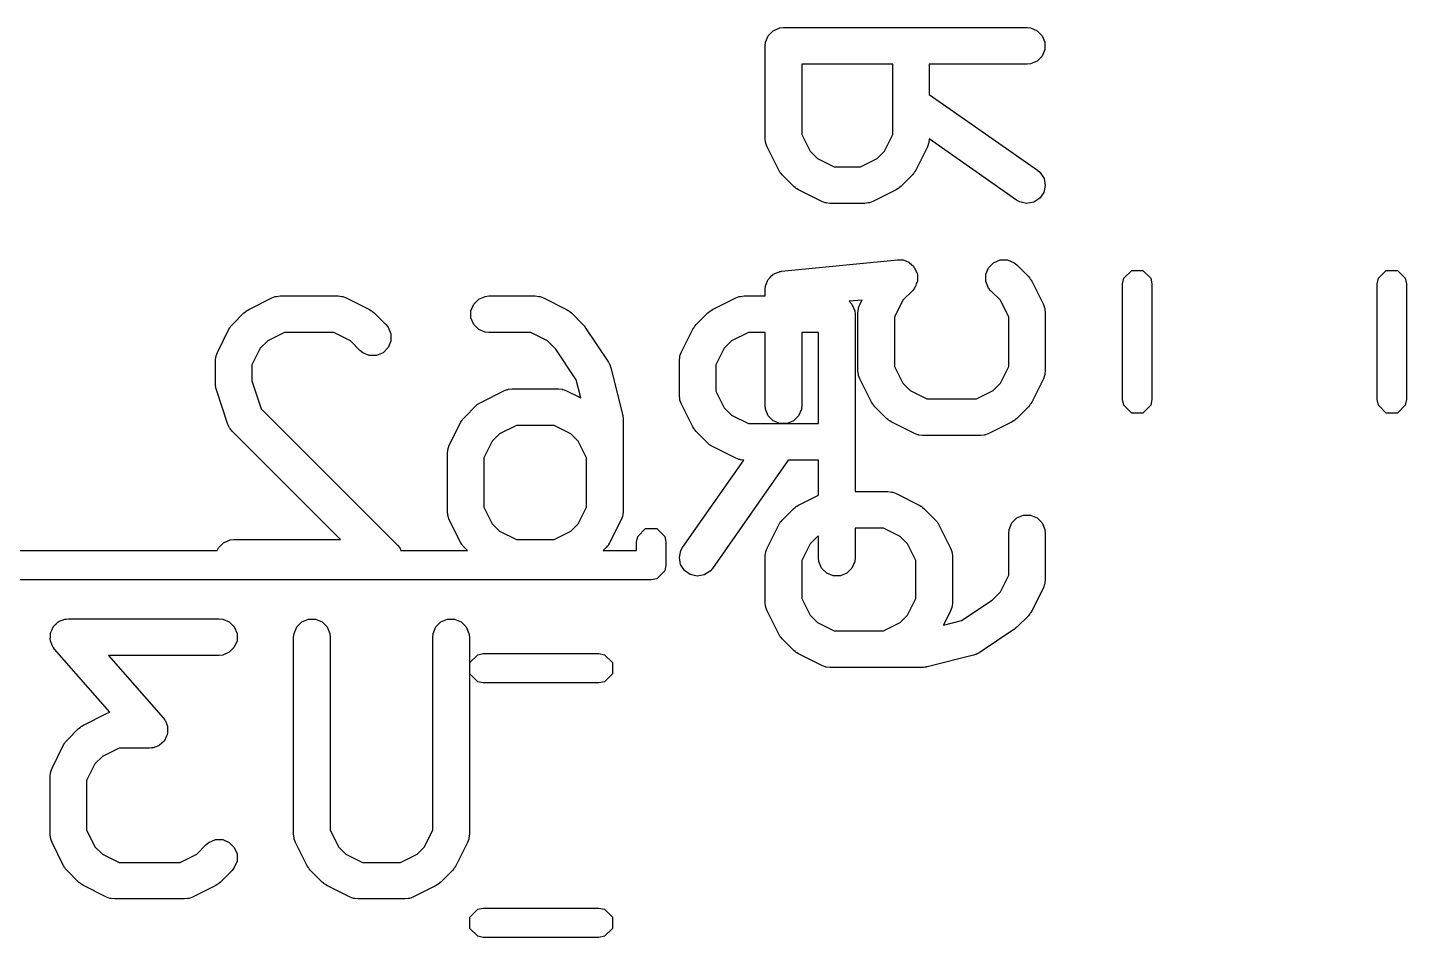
# Model space of a CAD drawing. Extents: x 3.99 to 8.09, y -5.39 to -1.7.
# Drawn here: x 5.8888 to 6.1116, y -2.8536 to -2.7066 of the extents above; entities that cross this region are included whole.
import ezdxf

# ---------------------------------------------------------------- set-up
doc = ezdxf.new("R2010")
doc.units = 0
doc.header["$MEASUREMENT"] = 0
doc.layers.add('BLACK', color=7, linetype='CONTINUOUS')

msp = doc.modelspace()

# ---------------------------------------------------------------- linework, layer by layer
at = {"layer": 'BLACK', "linetype": 'CONTINUOUS'}
for p, q in [((6.00804, -2.70899), (6.00848, -2.70793)), ((6.00848, -2.70793), (6.00929, -2.70712)), ((6.00929, -2.70712), (6.01036, -2.70667)), ((6.01036, -2.70667), (6.01093, -2.70662)), ((6.01093, -2.70662), (6.0503, -2.70662)), ((6.0503, -2.70662), (6.05088, -2.70667)), ((6.05088, -2.70667), (6.05194, -2.70712)), ((6.05194, -2.70712), (6.05276, -2.70793)), ((6.05276, -2.70793), (6.0532, -2.70899)), ((6.00798, -2.70957), (6.00804, -2.70899)), ((6.00798, -2.72457), (6.00798, -2.70957)), ((6.0532, -2.71015), (6.05276, -2.71121)), ((6.0532, -2.70899), (6.0532, -2.71015)), ((6.05194, -2.71203), (6.05088, -2.71247)), ((6.05276, -2.71121), (6.05194, -2.71203)), ((6.0286, -2.71252), (6.01389, -2.71252)), ((6.01389, -2.71252), (6.01389, -2.72387)), ((6.0286, -2.72387), (6.0286, -2.71252)), ((6.0503, -2.71252), (6.03451, -2.71252)), ((6.03451, -2.71252), (6.03451, -2.71741)), ((6.05088, -2.71247), (6.0503, -2.71252)), ((6.03451, -2.71741), (6.052, -2.72965)), ((6.00804, -2.72514), (6.00798, -2.72457)), ((6.00808, -2.72524), (6.00804, -2.72514)), ((6.00809, -2.72535), (6.00808, -2.72524)), ((6.00829, -2.72589), (6.00809, -2.72535)), ((6.01389, -2.72387), (6.01524, -2.72657)), ((6.02726, -2.72657), (6.0286, -2.72387)), ((6.0344, -2.72535), (6.0342, -2.72589)), ((6.03441, -2.72524), (6.0344, -2.72535)), ((6.03445, -2.72514), (6.03441, -2.72524)), ((6.03451, -2.72461), (6.03445, -2.72514)), ((6.04861, -2.73449), (6.03451, -2.72461)), ((6.01017, -2.72964), (6.00829, -2.72589)), ((6.01524, -2.72657), (6.01643, -2.72777)), ((6.01643, -2.72777), (6.01913, -2.72911)), ((6.02336, -2.72911), (6.02606, -2.72777)), ((6.02606, -2.72777), (6.02726, -2.72657)), ((6.0342, -2.72589), (6.03232, -2.72964)), ((6.01032, -2.72989), (6.01017, -2.72964)), ((6.01035, -2.72996), (6.01032, -2.72989)), ((6.01042, -2.73004), (6.01035, -2.72996)), ((6.01048, -2.73013), (6.01042, -2.73004)), ((6.01054, -2.73018), (6.01048, -2.73013)), ((6.01072, -2.73041), (6.01054, -2.73018)), ((6.01913, -2.72911), (6.02336, -2.72911)), ((6.03196, -2.73018), (6.03177, -2.73041)), ((6.03201, -2.73013), (6.03196, -2.73018)), ((6.03207, -2.73004), (6.03201, -2.73013)), ((6.03214, -2.72996), (6.03207, -2.73004)), ((6.03217, -2.72989), (6.03214, -2.72996)), ((6.03232, -2.72964), (6.03217, -2.72989)), ((6.052, -2.72965), (6.05244, -2.73003)), ((6.05244, -2.73003), (6.05306, -2.731)), ((6.0126, -2.73228), (6.01072, -2.73041)), ((6.01282, -2.73247), (6.0126, -2.73228)), ((6.01287, -2.73253), (6.01282, -2.73247)), ((6.02967, -2.73247), (6.02962, -2.73253)), ((6.0299, -2.73228), (6.02967, -2.73247)), ((6.03177, -2.73041), (6.0299, -2.73228)), ((6.05326, -2.73213), (6.05301, -2.73326)), ((6.05306, -2.731), (6.05326, -2.73213)), ((6.01296, -2.73258), (6.01287, -2.73253)), ((6.01304, -2.73265), (6.01296, -2.73258)), ((6.01312, -2.73268), (6.01304, -2.73265)), ((6.01336, -2.73283), (6.01312, -2.73268)), ((6.01711, -2.73471), (6.01336, -2.73283)), ((6.01765, -2.73492), (6.01711, -2.73471)), ((6.02538, -2.73471), (6.02484, -2.73492)), ((6.02913, -2.73283), (6.02538, -2.73471)), ((6.02938, -2.73268), (6.02913, -2.73283)), ((6.02945, -2.73265), (6.02938, -2.73268)), ((6.02953, -2.73258), (6.02945, -2.73265)), ((6.02962, -2.73253), (6.02953, -2.73258)), ((6.04912, -2.73477), (6.04861, -2.73449)), ((6.05235, -2.7342), (6.05138, -2.73482)), ((6.05301, -2.73326), (6.05235, -2.7342)), ((6.01776, -2.73492), (6.01765, -2.73492)), ((6.01786, -2.73496), (6.01776, -2.73492)), ((6.01843, -2.73502), (6.01786, -2.73496)), ((6.02406, -2.73502), (6.01843, -2.73502)), ((6.02463, -2.73496), (6.02406, -2.73502)), ((6.02473, -2.73492), (6.02463, -2.73496)), ((6.02484, -2.73492), (6.02473, -2.73492)), ((6.05024, -2.73502), (6.04912, -2.73477)), ((6.05138, -2.73482), (6.05024, -2.73502)), ((6.01064, -2.746), (6.02939, -2.74413)), ((6.02939, -2.74413), (6.02997, -2.74413)), ((6.02997, -2.74413), (6.03011, -2.74417)), ((6.03011, -2.74417), (6.03026, -2.74417)), ((6.03026, -2.74417), (6.03066, -2.74433)), ((6.03066, -2.74433), (6.03107, -2.74446)), ((6.03107, -2.74446), (6.03119, -2.74455)), ((6.03119, -2.74455), (6.03132, -2.74461)), ((6.03132, -2.74461), (6.03163, -2.74492)), ((6.03163, -2.74492), (6.03196, -2.74519)), ((6.03196, -2.74519), (6.03203, -2.74532)), ((6.03203, -2.74532), (6.03214, -2.74543)), ((6.03214, -2.74543), (6.0323, -2.74582)), ((6.0323, -2.74582), (6.03251, -2.7462)), ((6.04366, -2.74649), (6.0441, -2.74543)), ((6.0441, -2.74543), (6.04491, -2.74461)), ((6.04491, -2.74461), (6.04598, -2.74417)), ((6.04598, -2.74417), (6.04713, -2.74417)), ((6.04713, -2.74417), (6.0482, -2.74461)), ((6.0482, -2.74461), (6.04864, -2.74498)), ((6.04864, -2.74498), (6.05052, -2.74685)), ((6.06594, -2.74713), (6.06722, -2.74585)), ((6.06722, -2.74585), (6.06903, -2.74585)), ((6.06903, -2.74585), (6.07031, -2.74713)), ((6.10709, -2.74713), (6.10836, -2.74585)), ((6.10836, -2.74585), (6.11017, -2.74585)), ((6.11017, -2.74585), (6.11145, -2.74713)), ((6.00804, -2.74836), (6.0082, -2.74797)), ((6.0082, -2.74797), (6.00833, -2.74755)), ((6.00833, -2.74755), (6.00842, -2.74744)), ((6.00842, -2.74744), (6.00848, -2.7473)), ((6.00848, -2.7473), (6.00878, -2.74699)), ((6.00878, -2.74699), (6.00906, -2.74666)), ((6.00906, -2.74666), (6.00919, -2.74659)), ((6.00919, -2.74659), (6.00929, -2.74649)), ((6.00929, -2.74649), (6.00969, -2.74632)), ((6.00969, -2.74632), (6.01007, -2.74612)), ((6.01007, -2.74612), (6.01029, -2.74607)), ((6.01029, -2.74607), (6.01036, -2.74604)), ((6.01036, -2.74604), (6.01043, -2.74604)), ((6.01043, -2.74604), (6.01064, -2.746)), ((6.03241, -2.74804), (6.03229, -2.74845)), ((6.03258, -2.74764), (6.03241, -2.74804)), ((6.03251, -2.7462), (6.03252, -2.74635)), ((6.03252, -2.74635), (6.03258, -2.74649)), ((6.03258, -2.74649), (6.03258, -2.74692)), ((6.03258, -2.74692), (6.03262, -2.74735)), ((6.03262, -2.74735), (6.03258, -2.74749)), ((6.03258, -2.74749), (6.03258, -2.74764)), ((6.04366, -2.74764), (6.04366, -2.74649)), ((6.0441, -2.74871), (6.04366, -2.74764)), ((6.05052, -2.74685), (6.0507, -2.74708)), ((6.0507, -2.74708), (6.05076, -2.74713)), ((6.05076, -2.74713), (6.05082, -2.74722)), ((6.05082, -2.74722), (6.05088, -2.7473)), ((6.05088, -2.7473), (6.05091, -2.74737)), ((6.05091, -2.74737), (6.05107, -2.74762)), ((6.05107, -2.74762), (6.05295, -2.75137)), ((6.06576, -2.74804), (6.06594, -2.74713)), ((6.06576, -2.76672), (6.06576, -2.74804)), ((6.07031, -2.74713), (6.07049, -2.74804)), ((6.07049, -2.74804), (6.07049, -2.76672)), ((6.10691, -2.74804), (6.10709, -2.74713)), ((6.10691, -2.76672), (6.10691, -2.74804)), ((6.11145, -2.74713), (6.11163, -2.74804)), ((6.11163, -2.74804), (6.11163, -2.76672)), ((5.9245, -2.75218), (5.92825, -2.7503)), ((5.92825, -2.7503), (5.92879, -2.7501)), ((5.92879, -2.7501), (5.9289, -2.75009)), ((5.9289, -2.75009), (5.92899, -2.75005)), ((5.92899, -2.75005), (5.92957, -2.74999)), ((5.92957, -2.74999), (5.93894, -2.74999)), ((5.93894, -2.74999), (5.93952, -2.75005)), ((5.93952, -2.75005), (5.93962, -2.75009)), ((5.93962, -2.75009), (5.93972, -2.7501)), ((5.93972, -2.7501), (5.94026, -2.7503)), ((5.94026, -2.7503), (5.94401, -2.75218)), ((5.96168, -2.75049), (5.96274, -2.75005)), ((5.96274, -2.75005), (5.96332, -2.74999)), ((5.96332, -2.74999), (5.97081, -2.74999)), ((5.97081, -2.74999), (5.97139, -2.75005)), ((5.97139, -2.75005), (5.97149, -2.75009)), ((5.97149, -2.75009), (5.97159, -2.7501)), ((5.97159, -2.7501), (5.97214, -2.7503)), ((5.97214, -2.7503), (5.97588, -2.75218)), ((5.99949, -2.75218), (6.00324, -2.7503)), ((6.00324, -2.7503), (6.00378, -2.7501)), ((6.00378, -2.7501), (6.00389, -2.75009)), ((6.00389, -2.75009), (6.00398, -2.75005)), ((6.00398, -2.75005), (6.00456, -2.74999)), ((6.00456, -2.74999), (6.00798, -2.74999)), ((6.00798, -2.74894), (6.008, -2.74873)), ((6.00798, -2.74999), (6.00798, -2.74894)), ((6.008, -2.74866), (6.00802, -2.74859)), ((6.008, -2.74873), (6.008, -2.74866)), ((6.00802, -2.74859), (6.00804, -2.74836)), ((6.03177, -2.74915), (6.03023, -2.75069)), ((6.03214, -2.74871), (6.03177, -2.74915)), ((6.03219, -2.74857), (6.03214, -2.74871)), ((6.03229, -2.74845), (6.03219, -2.74857)), ((6.04447, -2.74915), (6.0441, -2.74871)), ((6.046, -2.75069), (6.04447, -2.74915)), ((5.92373, -2.75273), (5.92396, -2.75255)), ((5.92396, -2.75255), (5.92401, -2.75249)), ((5.92401, -2.75249), (5.9241, -2.75243)), ((5.9241, -2.75243), (5.92418, -2.75237)), ((5.92418, -2.75237), (5.92425, -2.75234)), ((5.92425, -2.75234), (5.9245, -2.75218)), ((5.94401, -2.75218), (5.94426, -2.75234)), ((5.94426, -2.75234), (5.94433, -2.75237)), ((5.94433, -2.75237), (5.94441, -2.75243)), ((5.94441, -2.75243), (5.9445, -2.75249)), ((5.9445, -2.75249), (5.94455, -2.75255)), ((5.94455, -2.75255), (5.94478, -2.75273)), ((5.96042, -2.75237), (5.96086, -2.75131)), ((5.96042, -2.75352), (5.96042, -2.75237)), ((5.96086, -2.75131), (5.96168, -2.75049)), ((5.97588, -2.75218), (5.97613, -2.75234)), ((5.97613, -2.75234), (5.9762, -2.75237)), ((5.9762, -2.75237), (5.97629, -2.75243)), ((5.97629, -2.75243), (5.97637, -2.75249)), ((5.97637, -2.75249), (5.97643, -2.75255)), ((5.97643, -2.75255), (5.97665, -2.75273)), ((5.99872, -2.75273), (5.99895, -2.75255)), ((5.99895, -2.75255), (5.999, -2.75249)), ((5.999, -2.75249), (5.99909, -2.75243)), ((5.99909, -2.75243), (5.99917, -2.75237)), ((5.99917, -2.75237), (5.99924, -2.75234)), ((5.99924, -2.75234), (5.99949, -2.75218)), ((6.02366, -2.75064), (6.02155, -2.75085)), ((6.02155, -2.75085), (6.02201, -2.75131)), ((6.02201, -2.75131), (6.02245, -2.75237)), ((6.02245, -2.75237), (6.02251, -2.75295)), ((6.02298, -2.75269), (6.02304, -2.75211)), ((6.02304, -2.75211), (6.02308, -2.75202)), ((6.02308, -2.75191), (6.02329, -2.75137)), ((6.02308, -2.75202), (6.02308, -2.75191)), ((6.02329, -2.75137), (6.02366, -2.75064)), ((6.03023, -2.75069), (6.02889, -2.75339)), ((6.04735, -2.75339), (6.046, -2.75069)), ((6.05295, -2.75137), (6.05315, -2.75191)), ((6.05315, -2.75191), (6.05316, -2.75202)), ((6.05316, -2.75202), (6.0532, -2.75211)), ((6.0532, -2.75211), (6.05326, -2.75269)), ((5.92167, -2.75483), (5.92186, -2.75461)), ((5.92186, -2.75461), (5.92373, -2.75273)), ((5.94478, -2.75273), (5.94666, -2.75461)), ((5.94666, -2.75461), (5.94702, -2.75505)), ((5.96086, -2.75459), (5.96042, -2.75352)), ((5.96168, -2.7554), (5.96086, -2.75459)), ((5.97665, -2.75273), (5.97853, -2.75461)), ((5.97853, -2.75461), (5.97853, -2.75461)), ((5.97853, -2.75461), (5.97853, -2.75461)), ((5.97853, -2.75461), (5.97872, -2.75484)), ((5.99666, -2.75483), (5.99685, -2.75461)), ((5.99685, -2.75461), (5.99872, -2.75273)), ((6.02251, -2.75295), (6.02251, -2.78161)), ((6.02298, -2.76206), (6.02298, -2.75269)), ((6.02889, -2.75339), (6.02889, -2.76137)), ((6.04735, -2.76137), (6.04735, -2.75339)), ((6.05326, -2.75269), (6.05326, -2.76206)), ((5.91943, -2.75912), (5.9213, -2.75537)), ((5.9213, -2.75537), (5.92146, -2.75513)), ((5.92146, -2.75513), (5.92149, -2.75505)), ((5.92149, -2.75505), (5.92156, -2.75497)), ((5.92156, -2.75497), (5.92161, -2.75488)), ((5.92161, -2.75488), (5.92167, -2.75483)), ((5.93027, -2.7559), (5.92757, -2.75725)), ((5.93825, -2.7559), (5.93027, -2.7559)), ((5.94094, -2.75725), (5.93825, -2.7559)), ((5.94702, -2.75505), (5.94746, -2.75612)), ((5.94746, -2.75612), (5.94746, -2.75727)), ((5.96274, -2.75584), (5.96168, -2.7554)), ((5.96332, -2.7559), (5.96274, -2.75584)), ((5.97012, -2.7559), (5.96332, -2.7559)), ((5.97281, -2.75725), (5.97012, -2.7559)), ((5.97872, -2.75484), (5.97889, -2.75505)), ((5.97889, -2.75505), (5.97889, -2.75506)), ((5.97889, -2.75506), (5.9789, -2.75506)), ((5.9789, -2.75506), (5.98265, -2.76068)), ((5.99442, -2.75912), (5.9963, -2.75537)), ((5.9963, -2.75537), (5.99645, -2.75513)), ((5.99645, -2.75513), (5.99648, -2.75505)), ((5.99648, -2.75505), (5.99655, -2.75497)), ((5.99655, -2.75497), (5.9966, -2.75488)), ((5.9966, -2.75488), (5.99666, -2.75483)), ((6.00526, -2.7559), (6.00256, -2.75725)), ((6.00798, -2.7559), (6.00526, -2.7559)), ((6.00798, -2.76769), (6.00798, -2.7559)), ((6.01661, -2.7559), (6.01389, -2.7559)), ((6.01389, -2.7559), (6.01389, -2.76769)), ((6.01661, -2.77062), (6.01661, -2.7559)), ((5.91922, -2.75966), (5.91943, -2.75912)), ((5.92637, -2.75844), (5.92502, -2.76114)), ((5.92757, -2.75725), (5.92637, -2.75844)), ((5.94248, -2.75878), (5.94094, -2.75725)), ((5.94293, -2.75915), (5.94248, -2.75878)), ((5.94399, -2.75959), (5.94293, -2.75915)), ((5.94621, -2.75915), (5.94514, -2.75959)), ((5.94702, -2.75834), (5.94621, -2.75915)), ((5.94746, -2.75727), (5.94702, -2.75834)), ((5.97414, -2.75858), (5.97281, -2.75725)), ((5.97745, -2.76353), (5.97414, -2.75858)), ((5.99421, -2.75966), (5.99442, -2.75912)), ((6.00136, -2.75844), (6.00001, -2.76114)), ((6.00256, -2.75725), (6.00136, -2.75844)), ((5.91912, -2.76044), (5.91917, -2.75987)), ((5.91912, -2.76419), (5.91912, -2.76044)), ((5.91917, -2.75987), (5.91922, -2.75977)), ((5.91922, -2.75977), (5.91922, -2.75966)), ((5.92502, -2.76114), (5.92502, -2.76372)), ((5.94514, -2.75959), (5.94399, -2.75959)), ((5.98265, -2.76068), (5.98281, -2.761)), ((5.98281, -2.761), (5.98286, -2.76106)), ((5.98286, -2.76106), (5.98288, -2.76113)), ((5.98288, -2.76113), (5.98292, -2.76119)), ((5.98292, -2.76119), (5.98293, -2.76126)), ((5.98293, -2.76126), (5.98305, -2.7616)), ((5.99411, -2.76044), (5.99417, -2.75987)), ((5.99411, -2.76607), (5.99411, -2.76044)), ((5.99417, -2.75987), (5.99421, -2.75977)), ((5.99421, -2.75977), (5.99421, -2.75966)), ((6.00001, -2.76114), (6.00001, -2.76537)), ((6.02889, -2.76137), (6.03023, -2.76406)), ((6.046, -2.76406), (6.04735, -2.76137)), ((5.97818, -2.76645), (5.97745, -2.76353)), ((5.98305, -2.7616), (5.98493, -2.7691)), ((6.02304, -2.76264), (6.02298, -2.76206)), ((6.02308, -2.76274), (6.02304, -2.76264)), ((6.02308, -2.76284), (6.02308, -2.76274)), ((6.02329, -2.76338), (6.02308, -2.76284)), ((6.02517, -2.76713), (6.02329, -2.76338)), ((6.05295, -2.76338), (6.05107, -2.76713)), ((6.05315, -2.76284), (6.05295, -2.76338)), ((6.05316, -2.76274), (6.05315, -2.76284)), ((6.0532, -2.76264), (6.05316, -2.76274)), ((6.05326, -2.76206), (6.0532, -2.76264)), ((5.91915, -2.76449), (5.91912, -2.76419)), ((5.91914, -2.76456), (5.91915, -2.76449)), ((5.91916, -2.76467), (5.91914, -2.76456)), ((5.91917, -2.76477), (5.91916, -2.76467)), ((5.9192, -2.76484), (5.91917, -2.76477)), ((5.91927, -2.76513), (5.9192, -2.76484)), ((5.92114, -2.77075), (5.91927, -2.76513)), ((5.92502, -2.76372), (5.92653, -2.76822)), ((5.96199, -2.76718), (5.96574, -2.7653)), ((5.96574, -2.7653), (5.96629, -2.7651)), ((5.96629, -2.7651), (5.96639, -2.76509)), ((5.96639, -2.76509), (5.96649, -2.76505)), ((5.96649, -2.76505), (5.96707, -2.76499)), ((5.96707, -2.76499), (5.97456, -2.76499)), ((5.97456, -2.76499), (5.97514, -2.76505)), ((5.97514, -2.76505), (5.97524, -2.76509)), ((5.97524, -2.76509), (5.97534, -2.7651)), ((5.97534, -2.7651), (5.97588, -2.7653)), ((5.97588, -2.7653), (5.97818, -2.76645)), ((6.00001, -2.76537), (6.00136, -2.76807)), ((6.03023, -2.76406), (6.03143, -2.76526)), ((6.03143, -2.76526), (6.03413, -2.76661)), ((6.04211, -2.76661), (6.04481, -2.76526)), ((6.04481, -2.76526), (6.046, -2.76406)), ((5.95935, -2.76961), (5.96123, -2.76773)), ((5.96123, -2.76773), (5.96145, -2.76754)), ((5.96145, -2.76754), (5.96151, -2.76749)), ((5.96151, -2.76749), (5.96159, -2.76743)), ((5.96159, -2.76743), (5.96168, -2.76736)), ((5.96168, -2.76736), (5.96175, -2.76733)), ((5.96175, -2.76733), (5.96199, -2.76718)), ((5.99417, -2.76665), (5.99411, -2.76607)), ((5.99421, -2.76674), (5.99417, -2.76665)), ((5.99421, -2.76685), (5.99421, -2.76674)), ((5.99442, -2.76739), (5.99421, -2.76685)), ((5.9963, -2.77114), (5.99442, -2.76739)), ((6.00136, -2.76807), (6.00256, -2.76927)), ((6.00804, -2.76826), (6.00798, -2.76769)), ((6.01389, -2.76769), (6.01383, -2.76826)), ((6.02532, -2.76738), (6.02517, -2.76713)), ((6.02535, -2.76745), (6.02532, -2.76738)), ((6.02542, -2.76753), (6.02535, -2.76745)), ((6.02547, -2.76762), (6.02542, -2.76753)), ((6.02553, -2.76768), (6.02547, -2.76762)), ((6.02572, -2.7679), (6.02553, -2.76768)), ((6.02759, -2.76978), (6.02572, -2.7679)), ((6.03413, -2.76661), (6.04211, -2.76661)), ((6.05052, -2.7679), (6.04864, -2.76978)), ((6.0507, -2.76768), (6.05052, -2.7679)), ((6.05076, -2.76762), (6.0507, -2.76768)), ((6.05082, -2.76753), (6.05076, -2.76762)), ((6.05088, -2.76745), (6.05082, -2.76753)), ((6.05091, -2.76738), (6.05088, -2.76745)), ((6.05107, -2.76713), (6.05091, -2.76738)), ((6.06594, -2.76762), (6.06576, -2.76672)), ((6.06722, -2.7689), (6.06594, -2.76762)), ((6.07031, -2.76762), (6.06903, -2.7689)), ((6.07049, -2.76672), (6.07031, -2.76762)), ((6.10709, -2.76762), (6.10691, -2.76672)), ((6.10836, -2.7689), (6.10709, -2.76762)), ((6.11145, -2.76762), (6.11017, -2.7689)), ((6.11163, -2.76672), (6.11145, -2.76762)), ((5.92653, -2.76822), (5.94853, -2.79023)), ((5.95692, -2.77412), (5.9588, -2.77037)), ((5.9588, -2.77037), (5.95896, -2.77012)), ((5.95896, -2.77012), (5.95899, -2.77005)), ((5.95899, -2.77005), (5.95905, -2.76997)), ((5.95905, -2.76997), (5.95911, -2.76988)), ((5.95911, -2.76988), (5.95917, -2.76983)), ((5.95917, -2.76983), (5.95935, -2.76961)), ((5.98493, -2.7691), (5.98494, -2.7692)), ((5.98494, -2.7692), (5.98496, -2.76924)), ((5.98496, -2.76924), (5.98498, -2.76946)), ((5.98498, -2.76946), (5.98501, -2.76967)), ((5.98501, -2.76967), (5.98501, -2.76972)), ((5.98501, -2.76972), (5.98502, -2.76982)), ((5.98502, -2.76982), (5.98502, -2.78482)), ((6.00256, -2.76927), (6.00526, -2.77062)), ((6.00848, -2.76933), (6.00804, -2.76826)), ((6.00929, -2.77014), (6.00848, -2.76933)), ((6.01036, -2.77058), (6.00929, -2.77014)), ((6.01257, -2.77014), (6.01151, -2.77058)), ((6.01339, -2.76933), (6.01257, -2.77014)), ((6.01383, -2.76826), (6.01339, -2.76933)), ((6.02782, -2.76996), (6.02759, -2.76978)), ((6.02787, -2.77002), (6.02782, -2.76996)), ((6.02796, -2.77008), (6.02787, -2.77002)), ((6.02804, -2.77014), (6.02796, -2.77008)), ((6.02811, -2.77017), (6.02804, -2.77014)), ((6.02836, -2.77033), (6.02811, -2.77017)), ((6.03211, -2.7722), (6.02836, -2.77033)), ((6.04788, -2.77033), (6.04413, -2.7722)), ((6.04812, -2.77017), (6.04788, -2.77033)), ((6.0482, -2.77014), (6.04812, -2.77017)), ((6.04828, -2.77008), (6.0482, -2.77014)), ((6.04837, -2.77002), (6.04828, -2.77008)), ((6.04842, -2.76996), (6.04837, -2.77002)), ((6.04864, -2.76978), (6.04842, -2.76996)), ((6.06903, -2.7689), (6.06722, -2.7689)), ((6.11017, -2.7689), (6.10836, -2.7689)), ((5.92138, -2.77128), (5.92114, -2.77075)), ((5.92145, -2.77136), (5.92138, -2.77128)), ((5.92149, -2.77146), (5.92145, -2.77136)), ((5.92186, -2.77191), (5.92149, -2.77146)), ((5.93931, -2.78936), (5.92186, -2.77191)), ((5.96506, -2.77225), (5.96387, -2.77344)), ((5.96776, -2.7709), (5.96506, -2.77225)), ((5.97387, -2.7709), (5.96776, -2.7709)), ((5.97656, -2.77225), (5.97387, -2.7709)), ((5.97776, -2.77344), (5.97656, -2.77225)), ((5.99645, -2.77139), (5.9963, -2.77114)), ((5.99648, -2.77146), (5.99645, -2.77139)), ((5.99655, -2.77154), (5.99648, -2.77146)), ((5.9966, -2.77163), (5.99655, -2.77154)), ((5.99666, -2.77168), (5.9966, -2.77163)), ((5.99685, -2.77191), (5.99666, -2.77168)), ((5.99872, -2.77378), (5.99685, -2.77191)), ((6.00526, -2.77062), (6.01661, -2.77062)), ((6.01151, -2.77058), (6.01036, -2.77058)), ((6.03265, -2.77241), (6.03211, -2.7722)), ((6.03276, -2.77242), (6.03265, -2.77241)), ((6.03286, -2.77246), (6.03276, -2.77242)), ((6.03343, -2.77252), (6.03286, -2.77246)), ((6.04281, -2.77252), (6.03343, -2.77252)), ((6.04338, -2.77246), (6.04281, -2.77252)), ((6.04348, -2.77242), (6.04338, -2.77246)), ((6.04359, -2.77241), (6.04348, -2.77242)), ((6.04413, -2.7722), (6.04359, -2.77241)), ((5.95667, -2.77487), (5.95671, -2.77477)), ((5.95671, -2.77477), (5.95672, -2.77466)), ((5.95672, -2.77466), (5.95692, -2.77412)), ((5.96387, -2.77344), (5.96252, -2.77614)), ((5.97911, -2.77614), (5.97776, -2.77344)), ((5.99895, -2.77397), (5.99872, -2.77378)), ((5.999, -2.77403), (5.99895, -2.77397)), ((5.99909, -2.77408), (5.999, -2.77403)), ((5.99917, -2.77415), (5.99909, -2.77408)), ((5.99924, -2.77418), (5.99917, -2.77415)), ((5.99949, -2.77433), (5.99924, -2.77418)), ((6.00324, -2.77621), (5.99949, -2.77433)), ((5.95661, -2.77544), (5.95667, -2.77487)), ((5.95661, -2.78482), (5.95661, -2.77544)), ((5.96252, -2.77614), (5.96252, -2.78412)), ((5.97911, -2.78412), (5.97911, -2.77614)), ((5.99464, -2.79062), (6.00452, -2.77652)), ((6.01172, -2.77652), (5.99948, -2.79401)), ((6.00378, -2.77642), (6.00324, -2.77621)), ((6.00389, -2.77642), (6.00378, -2.77642)), ((6.00398, -2.77646), (6.00389, -2.77642)), ((6.00452, -2.77652), (6.00398, -2.77646)), ((6.01661, -2.77652), (6.01172, -2.77652)), ((6.01661, -2.78217), (6.01661, -2.77652)), ((6.01336, -2.78379), (6.01661, -2.78217)), ((6.02251, -2.78161), (6.02781, -2.78161)), ((6.02781, -2.78161), (6.02838, -2.78167)), ((6.02838, -2.78167), (6.02848, -2.78171)), ((6.02848, -2.78171), (6.02859, -2.78171)), ((6.02859, -2.78171), (6.02913, -2.78192)), ((6.02913, -2.78192), (6.03288, -2.78379)), ((5.95667, -2.78539), (5.95661, -2.78482)), ((5.95671, -2.78549), (5.95667, -2.78539)), ((5.95672, -2.7856), (5.95671, -2.78549)), ((5.95692, -2.78614), (5.95672, -2.7856)), ((5.96252, -2.78412), (5.96387, -2.78682)), ((5.97776, -2.78682), (5.97911, -2.78412)), ((5.98491, -2.7856), (5.9847, -2.78614)), ((5.98492, -2.78549), (5.98491, -2.7856)), ((5.98496, -2.78539), (5.98492, -2.78549)), ((5.98502, -2.78482), (5.98496, -2.78539)), ((6.01072, -2.78622), (6.0126, -2.78435)), ((6.0126, -2.78435), (6.01282, -2.78416)), ((6.01282, -2.78416), (6.01287, -2.7841)), ((6.01287, -2.7841), (6.01296, -2.78405)), ((6.01296, -2.78405), (6.01304, -2.78398)), ((6.01304, -2.78398), (6.01312, -2.78395)), ((6.01312, -2.78395), (6.01336, -2.78379)), ((6.03288, -2.78379), (6.03313, -2.78395)), ((6.03313, -2.78395), (6.0332, -2.78398)), ((6.0332, -2.78398), (6.03328, -2.78405)), ((6.03328, -2.78405), (6.03337, -2.7841)), ((6.03337, -2.7841), (6.03342, -2.78416)), ((6.03342, -2.78416), (6.03364, -2.78435)), ((6.03364, -2.78435), (6.03552, -2.78622)), ((6.04785, -2.78667), (6.04866, -2.78586)), ((6.04866, -2.78586), (6.04973, -2.78541)), ((6.04973, -2.78541), (6.05088, -2.78541)), ((6.05088, -2.78541), (6.05194, -2.78586)), ((6.05194, -2.78586), (6.05276, -2.78667)), ((5.9588, -2.78989), (5.95692, -2.78614)), ((5.96387, -2.78682), (5.96506, -2.78801)), ((5.96506, -2.78801), (5.96776, -2.78936)), ((5.97387, -2.78936), (5.97656, -2.78801)), ((5.97656, -2.78801), (5.97776, -2.78682)), ((5.9847, -2.78614), (5.98283, -2.78989)), ((5.98738, -2.78886), (5.98866, -2.78758)), ((5.98866, -2.78758), (5.99047, -2.78758)), ((5.99047, -2.78758), (5.99175, -2.78886)), ((6.00829, -2.79074), (6.01017, -2.78699)), ((6.01017, -2.78699), (6.01032, -2.78674)), ((6.01032, -2.78674), (6.01035, -2.78667)), ((6.01035, -2.78667), (6.01042, -2.78659)), ((6.01042, -2.78659), (6.01048, -2.7865)), ((6.01048, -2.7865), (6.01054, -2.78645)), ((6.01054, -2.78645), (6.01072, -2.78622)), ((6.02711, -2.78751), (6.02251, -2.78751)), ((6.02251, -2.78751), (6.02251, -2.79232)), ((6.02981, -2.78886), (6.02711, -2.78751)), ((6.03552, -2.78622), (6.03571, -2.78645)), ((6.03571, -2.78645), (6.03576, -2.7865)), ((6.03576, -2.7865), (6.03582, -2.78659)), ((6.03582, -2.78659), (6.03589, -2.78667)), ((6.03589, -2.78667), (6.03592, -2.78674)), ((6.03592, -2.78674), (6.03607, -2.78699)), ((6.03607, -2.78699), (6.03795, -2.79074)), ((6.04735, -2.78831), (6.04741, -2.78773)), ((6.04741, -2.78773), (6.04785, -2.78667)), ((6.05276, -2.78667), (6.0532, -2.78773)), ((6.0532, -2.78773), (6.05326, -2.78831)), ((5.91962, -2.79068), (5.92043, -2.78986)), ((5.92043, -2.78986), (5.92149, -2.78942)), ((5.92149, -2.78942), (5.92207, -2.78936)), ((5.92207, -2.78936), (5.93931, -2.78936)), ((5.94853, -2.79023), (5.9489, -2.79068)), ((5.95896, -2.79013), (5.9588, -2.78989)), ((5.95899, -2.79021), (5.95896, -2.79013)), ((5.95905, -2.79029), (5.95899, -2.79021)), ((5.95911, -2.79038), (5.95905, -2.79029)), ((5.95917, -2.79043), (5.95911, -2.79038)), ((5.95935, -2.79065), (5.95917, -2.79043)), ((5.96776, -2.78936), (5.97387, -2.78936)), ((5.98246, -2.79043), (5.98228, -2.79065)), ((5.98252, -2.79038), (5.98246, -2.79043)), ((5.98258, -2.79029), (5.98252, -2.79038)), ((5.98264, -2.79021), (5.98258, -2.79029)), ((5.98267, -2.79013), (5.98264, -2.79021)), ((5.98283, -2.78989), (5.98267, -2.79013)), ((5.9872, -2.78976), (5.98738, -2.78886)), ((5.9872, -2.79114), (5.9872, -2.78976)), ((5.99175, -2.78886), (5.99193, -2.78976)), ((5.99193, -2.78976), (5.99193, -2.7935)), ((6.01524, -2.79006), (6.01389, -2.79276)), ((6.01643, -2.78886), (6.01524, -2.79006)), ((6.01661, -2.78878), (6.01643, -2.78886)), ((6.01661, -2.79232), (6.01661, -2.78878)), ((6.031, -2.79006), (6.02981, -2.78886)), ((6.03235, -2.79276), (6.031, -2.79006)), ((6.04735, -2.79511), (6.04735, -2.78831)), ((6.05326, -2.78831), (6.05326, -2.79581)), ((5.82972, -2.79114), (5.91942, -2.79114)), ((5.91942, -2.79114), (5.91962, -2.79068)), ((5.9489, -2.79068), (5.94909, -2.79114)), ((5.94909, -2.79114), (5.95984, -2.79114)), ((5.95984, -2.79114), (5.95935, -2.79065)), ((5.98228, -2.79065), (5.98179, -2.79114)), ((5.98179, -2.79114), (5.9872, -2.79114)), ((5.99411, -2.79225), (5.99436, -2.79113)), ((5.99431, -2.79339), (5.99411, -2.79225)), ((5.99436, -2.79113), (5.99464, -2.79062)), ((6.00798, -2.79206), (6.00804, -2.79148)), ((6.00798, -2.79956), (6.00798, -2.79206)), ((6.00804, -2.79148), (6.00808, -2.79139)), ((6.00808, -2.79139), (6.00809, -2.79128)), ((6.00809, -2.79128), (6.00829, -2.79074)), ((6.01666, -2.79289), (6.01661, -2.79232)), ((6.02251, -2.79232), (6.02245, -2.79289)), ((6.03795, -2.79074), (6.03815, -2.79128)), ((6.03815, -2.79128), (6.03816, -2.79139)), ((6.03816, -2.79139), (6.0382, -2.79148)), ((6.0382, -2.79148), (6.03826, -2.79206)), ((6.03826, -2.79206), (6.03826, -2.79956)), ((5.99175, -2.79441), (5.99047, -2.79569)), ((5.99193, -2.7935), (5.99175, -2.79441)), ((5.99493, -2.79436), (5.99431, -2.79339)), ((5.99587, -2.79502), (5.99493, -2.79436)), ((5.9991, -2.79445), (5.99813, -2.79507)), ((5.99948, -2.79401), (5.9991, -2.79445)), ((6.01389, -2.79276), (6.01389, -2.79886)), ((6.0171, -2.79396), (6.01666, -2.79289)), ((6.01792, -2.79477), (6.0171, -2.79396)), ((6.01898, -2.79521), (6.01792, -2.79477)), ((6.0212, -2.79477), (6.02013, -2.79521)), ((6.02201, -2.79396), (6.0212, -2.79477)), ((6.02245, -2.79289), (6.02201, -2.79396)), ((6.03235, -2.79886), (6.03235, -2.79276)), ((5.98957, -2.79587), (5.82736, -2.79587)), ((5.99047, -2.79569), (5.98957, -2.79587)), ((5.997, -2.79527), (5.99587, -2.79502)), ((5.99813, -2.79507), (5.997, -2.79527)), ((6.02013, -2.79521), (6.01898, -2.79521)), ((6.046, -2.79781), (6.04735, -2.79511)), ((6.05295, -2.79713), (6.05107, -2.80088)), ((6.05315, -2.79659), (6.05295, -2.79713)), ((6.05316, -2.79648), (6.05315, -2.79659)), ((6.0532, -2.79639), (6.05316, -2.79648)), ((6.05326, -2.79581), (6.0532, -2.79639)), ((6.01389, -2.79886), (6.01524, -2.80156)), ((6.031, -2.80156), (6.03235, -2.79886)), ((6.03972, -2.80244), (6.04467, -2.79914)), ((6.04467, -2.79914), (6.046, -2.79781)), ((6.00804, -2.80014), (6.00798, -2.79956)), ((6.00808, -2.80023), (6.00804, -2.80014)), ((6.00809, -2.80034), (6.00808, -2.80023)), ((6.00829, -2.80088), (6.00809, -2.80034)), ((6.01017, -2.80463), (6.00829, -2.80088)), ((6.01524, -2.80156), (6.01643, -2.80276)), ((6.02981, -2.80276), (6.031, -2.80156)), ((6.03795, -2.80088), (6.0368, -2.80317)), ((6.03815, -2.80034), (6.03795, -2.80088)), ((6.03816, -2.80023), (6.03815, -2.80034)), ((6.0382, -2.80014), (6.03816, -2.80023)), ((6.03826, -2.79956), (6.0382, -2.80014)), ((6.0507, -2.80142), (6.05052, -2.80165)), ((6.05076, -2.80137), (6.0507, -2.80142)), ((6.05082, -2.80128), (6.05076, -2.80137)), ((6.05088, -2.8012), (6.05082, -2.80128)), ((6.05091, -2.80113), (6.05088, -2.8012)), ((6.05107, -2.80088), (6.05091, -2.80113)), ((5.8927, -2.80391), (5.89289, -2.80347)), ((5.89289, -2.80347), (5.89296, -2.8034)), ((5.89296, -2.8034), (5.893, -2.80331)), ((5.893, -2.80331), (5.89336, -2.80299)), ((5.89336, -2.80299), (5.8937, -2.80266)), ((5.8937, -2.80266), (5.89379, -2.80262)), ((5.89379, -2.80262), (5.89387, -2.80255)), ((5.89387, -2.80255), (5.89432, -2.8024)), ((5.89432, -2.8024), (5.89477, -2.80221)), ((5.89477, -2.80221), (5.89491, -2.8022)), ((5.89491, -2.8022), (5.89496, -2.80218)), ((5.89496, -2.80218), (5.89504, -2.80219)), ((5.89504, -2.80219), (5.89534, -2.80216)), ((5.89534, -2.80216), (5.91971, -2.80216)), ((5.91971, -2.80216), (5.92029, -2.80221)), ((5.92029, -2.80221), (5.92135, -2.80266)), ((5.92135, -2.80266), (5.92217, -2.80347)), ((5.92217, -2.80347), (5.92261, -2.80453)), ((5.93182, -2.80453), (5.93226, -2.80347)), ((5.93226, -2.80347), (5.93307, -2.80266)), ((5.93307, -2.80266), (5.93414, -2.80221)), ((5.93414, -2.80221), (5.93529, -2.80221)), ((5.93529, -2.80221), (5.93635, -2.80266)), ((5.93635, -2.80266), (5.93717, -2.80347)), ((5.93717, -2.80347), (5.93761, -2.80453)), ((5.95431, -2.80453), (5.95475, -2.80347)), ((5.95475, -2.80347), (5.95557, -2.80266)), ((5.95557, -2.80266), (5.95663, -2.80221)), ((5.95663, -2.80221), (5.95778, -2.80221)), ((5.95778, -2.80221), (5.95885, -2.80266)), ((5.95885, -2.80266), (5.95966, -2.80347)), ((5.95966, -2.80347), (5.9601, -2.80453)), ((6.01643, -2.80276), (6.01913, -2.80411)), ((6.02711, -2.80411), (6.02981, -2.80276)), ((6.0368, -2.80317), (6.03972, -2.80244)), ((6.04841, -2.80371), (6.0482, -2.80389)), ((6.04864, -2.80352), (6.04841, -2.80371)), ((6.05052, -2.80165), (6.04864, -2.80352)), ((6.04864, -2.80352), (6.04864, -2.80352)), ((6.04864, -2.80352), (6.04864, -2.80352)), ((5.89241, -2.80549), (5.89245, -2.80501)), ((5.89245, -2.80559), (5.89241, -2.80549)), ((5.89245, -2.80453), (5.89248, -2.80444)), ((5.89245, -2.80501), (5.89245, -2.80453)), ((5.89245, -2.80569), (5.89245, -2.80559)), ((5.89263, -2.80613), (5.89245, -2.80569)), ((5.89248, -2.80444), (5.89249, -2.80434)), ((5.89249, -2.80434), (5.8927, -2.80391)), ((5.92261, -2.80569), (5.92217, -2.80675)), ((5.92261, -2.80453), (5.92261, -2.80569)), ((5.93176, -2.80511), (5.93182, -2.80453)), ((5.93176, -2.83698), (5.93176, -2.80511)), ((5.93761, -2.80453), (5.93766, -2.80511)), ((5.93766, -2.80511), (5.93766, -2.83628)), ((5.95426, -2.80511), (5.95431, -2.80453)), ((5.95426, -2.83628), (5.95426, -2.80511)), ((5.9601, -2.80453), (5.96016, -2.80511)), ((5.96016, -2.80511), (5.96016, -2.83698)), ((6.01032, -2.80488), (6.01017, -2.80463)), ((6.01035, -2.80495), (6.01032, -2.80488)), ((6.01042, -2.80503), (6.01035, -2.80495)), ((6.01048, -2.80512), (6.01042, -2.80503)), ((6.01054, -2.80517), (6.01048, -2.80512)), ((6.01072, -2.8054), (6.01054, -2.80517)), ((6.0126, -2.80727), (6.01072, -2.8054)), ((6.01913, -2.80411), (6.02711, -2.80411)), ((6.04819, -2.80389), (6.04257, -2.80764)), ((6.0482, -2.80389), (6.04819, -2.80389)), ((6.04819, -2.80389), (6.04819, -2.80389)), ((5.89278, -2.80658), (5.89263, -2.80613)), ((5.89286, -2.8067), (5.89278, -2.80658)), ((5.89289, -2.80675), (5.89286, -2.8067)), ((5.89294, -2.80681), (5.89289, -2.80675)), ((5.89312, -2.80706), (5.89294, -2.80681)), ((5.90205, -2.81726), (5.89312, -2.80706)), ((5.91971, -2.80806), (5.90185, -2.80806)), ((5.90185, -2.80806), (5.91069, -2.81816)), ((5.92029, -2.80801), (5.91971, -2.80806)), ((5.92135, -2.80757), (5.92029, -2.80801)), ((5.92217, -2.80675), (5.92135, -2.80757)), ((5.96023, -2.80923), (5.96151, -2.80796)), ((5.96151, -2.80796), (5.96241, -2.80778)), ((5.96241, -2.80778), (5.98109, -2.80778)), ((5.98109, -2.80778), (5.982, -2.80796)), ((5.982, -2.80796), (5.98328, -2.80923)), ((6.01282, -2.80746), (6.0126, -2.80727)), ((6.01287, -2.80752), (6.01282, -2.80746)), ((6.01296, -2.80757), (6.01287, -2.80752)), ((6.01304, -2.80764), (6.01296, -2.80757)), ((6.01312, -2.80767), (6.01304, -2.80764)), ((6.01336, -2.80782), (6.01312, -2.80767)), ((6.01711, -2.8097), (6.01336, -2.80782)), ((6.04165, -2.80805), (6.03415, -2.80992)), ((6.04199, -2.80793), (6.04165, -2.80805)), ((6.04206, -2.80791), (6.04199, -2.80793)), ((6.04212, -2.80788), (6.04206, -2.80791)), ((6.04219, -2.80785), (6.04212, -2.80788)), ((6.04225, -2.80781), (6.04219, -2.80785)), ((6.04257, -2.80764), (6.04225, -2.80781)), ((5.96023, -2.81104), (5.96023, -2.80923)), ((5.98328, -2.80923), (5.98328, -2.81104)), ((6.01765, -2.80991), (6.01711, -2.8097)), ((6.01776, -2.80991), (6.01765, -2.80991)), ((6.01786, -2.80995), (6.01776, -2.80991)), ((6.01843, -2.81001), (6.01786, -2.80995)), ((6.03343, -2.81001), (6.01843, -2.81001)), ((6.03353, -2.81), (6.03343, -2.81001)), ((6.03358, -2.81001), (6.03353, -2.81)), ((6.03379, -2.80998), (6.03358, -2.81001)), ((6.03401, -2.80995), (6.03379, -2.80998)), ((6.03405, -2.80994), (6.03401, -2.80995)), ((6.03415, -2.80992), (6.03405, -2.80994)), ((5.96151, -2.81232), (5.96023, -2.81104)), ((5.96241, -2.8125), (5.96151, -2.81232)), ((5.98109, -2.8125), (5.96241, -2.8125)), ((5.982, -2.81232), (5.98109, -2.8125)), ((5.98328, -2.81104), (5.982, -2.81232)), ((5.89752, -2.8195), (5.89777, -2.81934)), ((5.89777, -2.81934), (5.90152, -2.81747)), ((5.90152, -2.81747), (5.90205, -2.81726)), ((5.91069, -2.81816), (5.91086, -2.81841)), ((5.91086, -2.81841), (5.91092, -2.81847)), ((5.91092, -2.81847), (5.91094, -2.81852)), ((5.91094, -2.81852), (5.91102, -2.81864)), ((5.91102, -2.81864), (5.91118, -2.81909)), ((5.91118, -2.81909), (5.91136, -2.81953)), ((5.89513, -2.82177), (5.897, -2.8199)), ((5.897, -2.8199), (5.89723, -2.81971)), ((5.89723, -2.81971), (5.89728, -2.81965)), ((5.89728, -2.81965), (5.89737, -2.8196)), ((5.89737, -2.8196), (5.89745, -2.81953)), ((5.89745, -2.81953), (5.89752, -2.8195)), ((5.9111, -2.82131), (5.91092, -2.82175)), ((5.91132, -2.82088), (5.9111, -2.82131)), ((5.91136, -2.82069), (5.91132, -2.82078)), ((5.91132, -2.82078), (5.91132, -2.82088)), ((5.91136, -2.81953), (5.91136, -2.81963)), ((5.91136, -2.81963), (5.91139, -2.81973)), ((5.91139, -2.81973), (5.91136, -2.82021)), ((5.91136, -2.82021), (5.91136, -2.82069)), ((5.8927, -2.82629), (5.89457, -2.82254)), ((5.89457, -2.82254), (5.89473, -2.82229)), ((5.89473, -2.82229), (5.89476, -2.82222)), ((5.89476, -2.82222), (5.89483, -2.82214)), ((5.89483, -2.82214), (5.89488, -2.82205)), ((5.89488, -2.82205), (5.89494, -2.822)), ((5.89494, -2.822), (5.89513, -2.82177)), ((5.90354, -2.82306), (5.90084, -2.82441)), ((5.90846, -2.82306), (5.90354, -2.82306)), ((5.90877, -2.82303), (5.90846, -2.82306)), ((5.90885, -2.82304), (5.90877, -2.82303)), ((5.9089, -2.82302), (5.90885, -2.82304)), ((5.90904, -2.82301), (5.9089, -2.82302)), ((5.90948, -2.82282), (5.90904, -2.82301)), ((5.90994, -2.82267), (5.90948, -2.82282)), ((5.91001, -2.8226), (5.90994, -2.82267)), ((5.9101, -2.82256), (5.91001, -2.8226)), ((5.91044, -2.82223), (5.9101, -2.82256)), ((5.91081, -2.82191), (5.91044, -2.82223)), ((5.91085, -2.82182), (5.91081, -2.82191)), ((5.91092, -2.82175), (5.91085, -2.82182)), ((5.89964, -2.82561), (5.89829, -2.82831)), ((5.90084, -2.82441), (5.89964, -2.82561)), ((5.89239, -2.82761), (5.89245, -2.82703)), ((5.89239, -2.83698), (5.89239, -2.82761)), ((5.89245, -2.82703), (5.89249, -2.82693)), ((5.89249, -2.82683), (5.8927, -2.82629)), ((5.89249, -2.82693), (5.89249, -2.82683)), ((5.89829, -2.82831), (5.89829, -2.83628)), ((5.89245, -2.83756), (5.89239, -2.83698)), ((5.89829, -2.83628), (5.89964, -2.83898)), ((5.93182, -2.83756), (5.93176, -2.83698)), ((5.93766, -2.83628), (5.93901, -2.83898)), ((5.95291, -2.83898), (5.95426, -2.83628)), ((5.96016, -2.83698), (5.9601, -2.83756)), ((5.89249, -2.83766), (5.89245, -2.83756)), ((5.89249, -2.83776), (5.89249, -2.83766)), ((5.8927, -2.8383), (5.89249, -2.83776)), ((5.89457, -2.84205), (5.8927, -2.8383)), ((5.89964, -2.83898), (5.90084, -2.84018)), ((5.91609, -2.84018), (5.91763, -2.83864)), ((5.91763, -2.83864), (5.91807, -2.83828)), ((5.91807, -2.83828), (5.91914, -2.83784)), ((5.91914, -2.83784), (5.92029, -2.83784)), ((5.92029, -2.83784), (5.92135, -2.83828)), ((5.92135, -2.83828), (5.92217, -2.83909)), ((5.92217, -2.83909), (5.92261, -2.84016)), ((5.93186, -2.83766), (5.93182, -2.83756)), ((5.93186, -2.83776), (5.93186, -2.83766)), ((5.93207, -2.8383), (5.93186, -2.83776)), ((5.93394, -2.84205), (5.93207, -2.8383)), ((5.93901, -2.83898), (5.94021, -2.84018)), ((5.95171, -2.84018), (5.95291, -2.83898)), ((5.95985, -2.8383), (5.95797, -2.84205)), ((5.96006, -2.83776), (5.95985, -2.8383)), ((5.9601, -2.83756), (5.96006, -2.83766)), ((5.96006, -2.83766), (5.96006, -2.83776)), ((5.90084, -2.84018), (5.90354, -2.84153)), ((5.90354, -2.84153), (5.91339, -2.84153)), ((5.91339, -2.84153), (5.91609, -2.84018)), ((5.92261, -2.84131), (5.92217, -2.84237)), ((5.92261, -2.84016), (5.92261, -2.84131)), ((5.94021, -2.84018), (5.94291, -2.84153)), ((5.94291, -2.84153), (5.94901, -2.84153)), ((5.94901, -2.84153), (5.95171, -2.84018)), ((5.89473, -2.8423), (5.89457, -2.84205)), ((5.89476, -2.84237), (5.89473, -2.8423)), ((5.89483, -2.84245), (5.89476, -2.84237)), ((5.89488, -2.84254), (5.89483, -2.84245)), ((5.89494, -2.84259), (5.89488, -2.84254)), ((5.89513, -2.84282), (5.89494, -2.84259)), ((5.897, -2.84469), (5.89513, -2.84282)), ((5.9218, -2.84282), (5.91993, -2.84469)), ((5.92217, -2.84237), (5.9218, -2.84282)), ((5.9341, -2.8423), (5.93394, -2.84205)), ((5.93413, -2.84237), (5.9341, -2.8423)), ((5.9342, -2.84245), (5.93413, -2.84237)), ((5.93425, -2.84254), (5.9342, -2.84245)), ((5.93431, -2.84259), (5.93425, -2.84254)), ((5.9345, -2.84282), (5.93431, -2.84259)), ((5.93637, -2.84469), (5.9345, -2.84282)), ((5.95742, -2.84282), (5.95555, -2.84469)), ((5.95761, -2.84259), (5.95742, -2.84282)), ((5.95767, -2.84254), (5.95761, -2.84259)), ((5.95772, -2.84245), (5.95767, -2.84254)), ((5.95779, -2.84237), (5.95772, -2.84245)), ((5.95782, -2.8423), (5.95779, -2.84237)), ((5.95797, -2.84205), (5.95782, -2.8423)), ((5.89723, -2.84488), (5.897, -2.84469)), ((5.89728, -2.84494), (5.89723, -2.84488)), ((5.89737, -2.84499), (5.89728, -2.84494)), ((5.89745, -2.84506), (5.89737, -2.84499)), ((5.89752, -2.84509), (5.89745, -2.84506)), ((5.89777, -2.84525), (5.89752, -2.84509)), ((5.90152, -2.84712), (5.89777, -2.84525)), ((5.91916, -2.84525), (5.91541, -2.84712)), ((5.91941, -2.84509), (5.91916, -2.84525)), ((5.91948, -2.84506), (5.91941, -2.84509)), ((5.91956, -2.84499), (5.91948, -2.84506)), ((5.91965, -2.84494), (5.91956, -2.84499)), ((5.9197, -2.84488), (5.91965, -2.84494)), ((5.91993, -2.84469), (5.9197, -2.84488)), ((5.9366, -2.84488), (5.93637, -2.84469)), ((5.93665, -2.84494), (5.9366, -2.84488)), ((5.93674, -2.84499), (5.93665, -2.84494)), ((5.93682, -2.84506), (5.93674, -2.84499)), ((5.93689, -2.84509), (5.93682, -2.84506)), ((5.93714, -2.84525), (5.93689, -2.84509)), ((5.94089, -2.84712), (5.93714, -2.84525)), ((5.95478, -2.84525), (5.95103, -2.84712)), ((5.95503, -2.84509), (5.95478, -2.84525)), ((5.9551, -2.84506), (5.95503, -2.84509)), ((5.95518, -2.84499), (5.9551, -2.84506)), ((5.95527, -2.84494), (5.95518, -2.84499)), ((5.95532, -2.84488), (5.95527, -2.84494)), ((5.95555, -2.84469), (5.95532, -2.84488)), ((5.90206, -2.84733), (5.90152, -2.84712)), ((5.90217, -2.84734), (5.90206, -2.84733)), ((5.90226, -2.84738), (5.90217, -2.84734)), ((5.90284, -2.84743), (5.90226, -2.84738)), ((5.91409, -2.84743), (5.90284, -2.84743)), ((5.91466, -2.84738), (5.91409, -2.84743)), ((5.91476, -2.84734), (5.91466, -2.84738)), ((5.91487, -2.84733), (5.91476, -2.84734)), ((5.91541, -2.84712), (5.91487, -2.84733)), ((5.94143, -2.84733), (5.94089, -2.84712)), ((5.94154, -2.84734), (5.94143, -2.84733)), ((5.94163, -2.84738), (5.94154, -2.84734)), ((5.94221, -2.84743), (5.94163, -2.84738)), ((5.94971, -2.84743), (5.94221, -2.84743)), ((5.95029, -2.84738), (5.94971, -2.84743)), ((5.95038, -2.84734), (5.95029, -2.84738)), ((5.95049, -2.84733), (5.95038, -2.84734)), ((5.95103, -2.84712), (5.95049, -2.84733)), ((5.96023, -2.85038), (5.96151, -2.8491)), ((5.96023, -2.85218), (5.96023, -2.85038)), ((5.96151, -2.8491), (5.96241, -2.84892)), ((5.96241, -2.84892), (5.98109, -2.84892)), ((5.98109, -2.84892), (5.982, -2.8491)), ((5.982, -2.8491), (5.98328, -2.85038)), ((5.98328, -2.85038), (5.98328, -2.85218)), ((5.96151, -2.85346), (5.96023, -2.85218)), ((5.98328, -2.85218), (5.982, -2.85346)), ((5.96241, -2.85364), (5.96151, -2.85346)), ((5.98109, -2.85364), (5.96241, -2.85364)), ((5.982, -2.85346), (5.98109, -2.85364))]:
    msp.add_line(p, q, dxfattribs=at)

doc.saveas('drawing.dxf')
